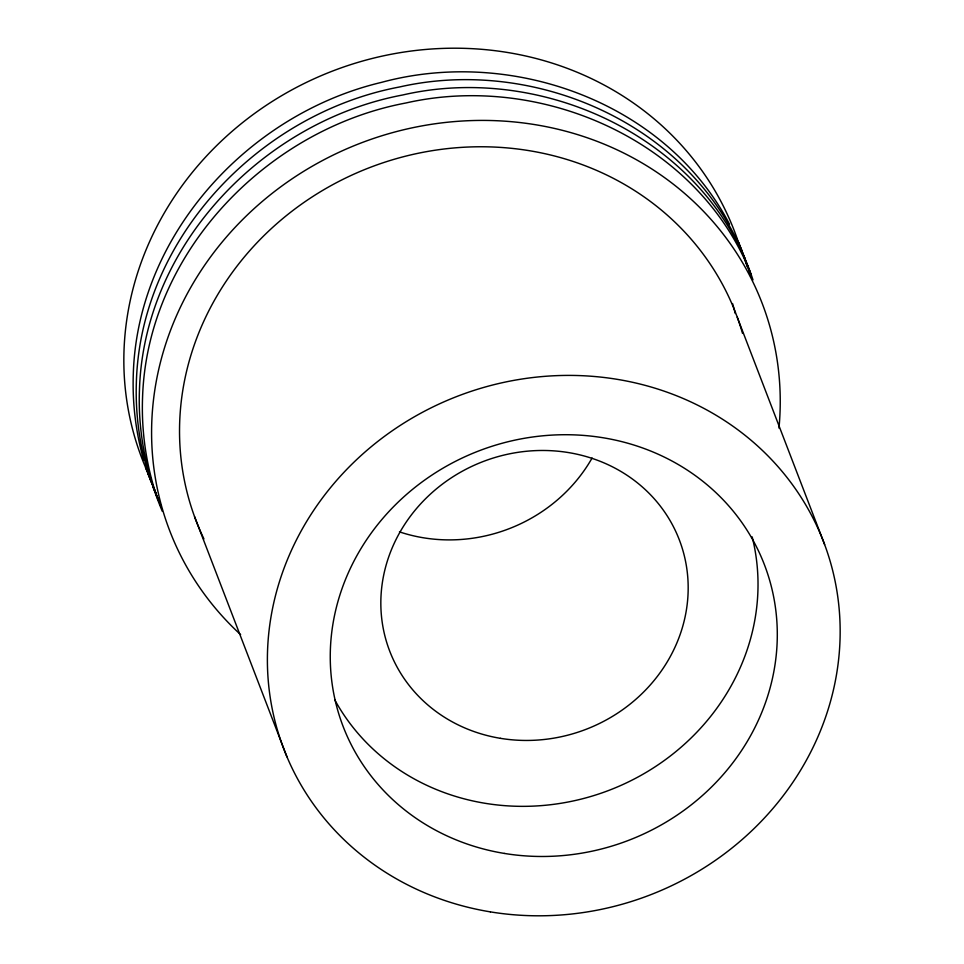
<?xml version="1.0" encoding="UTF-8"?>
<svg xmlns="http://www.w3.org/2000/svg" width="964" height="964" viewBox="0 0 964 964"><rect width="100%" height="100%" fill="white"/><g stroke="black" fill="none" stroke-linecap="round" stroke-linejoin="round"><path stroke-width="1.45" d="M729.555 224.299C665.787 102.039 511.631 46.995 381.491 82.374C248.459 113.885 137.418 234.867 133.297 373.984L133.285 374.213C132.297 403.145 135.767 432.209 143.672 460.057M744.859 258.4C692.911 125.272 535.707 56.008 399.723 86.941C260.196 113.198 140.611 237.385 136.37 382.009L136.37 382.238C135.201 415.966 140.142 449.887 151.095 481.819M752.992 279.909C706.745 139.009 543.527 62.515 402.807 94.966C263.28 121.223 143.696 245.398 139.455 390.034L139.443 390.263C137.84 431.715 146.142 473.216 162.314 511.342M751.028 274.451C699.069 141.322 541.864 72.059 405.892 102.991C266.365 129.248 146.769 253.424 142.539 398.06L142.527 398.289C141.359 432.017 146.311 465.925 157.265 497.858M736.014 237.18L741.774 250.387M155.746 492.459L145.528 467.648M153.071 487.278L158.831 500.473M161.337 507.185L148.01 473.794M737.279 317.301L824.618 544.503M194.547 516.632L286.947 756.824M738.689 242.362L749.908 271.884M746.835 263.871L750.727 276.234M743.75 255.846L747.208 266.835M203.922 538.9A289.092 267.305 -21 0 1 370.73 167.182A289.092 267.305 -21 0 1 742.533 333.399M752.185 536.888A225.636 208.622 -21 0 1 610.465 789.769A225.636 208.622 -21 0 1 334.677 699.707M592.089 458.021A155.12 143.431 -21 0 1 399.458 531.863M148.95 475.059A317.301 293.381 -21 0 1 333.002 70.878A317.301 293.381 -21 0 1 740.256 247.977M732.556 303.54A290.369 268.486 -21 0 1 735.267 313.505M240.614 634.625A317.301 293.381 -21 0 1 360.849 143.046A317.301 293.381 -21 0 1 778.972 428.076M490.375 911.872A289.092 267.305 -21 0 0 827.329 552.215A289.092 267.305 -21 0 0 343.606 472.697A289.092 267.305 -21 0 0 490.375 911.872M504.28 853.417A225.636 208.622 -21 0 0 767.284 572.712A225.636 208.622 -21 0 0 389.745 510.655A225.636 208.622 -21 0 0 504.28 853.417M500.485 738.34A155.12 143.431 -21 0 0 681.295 545.359A155.12 143.431 -21 0 0 421.738 502.678A155.12 143.431 -21 0 0 500.485 738.34"/></g></svg>
